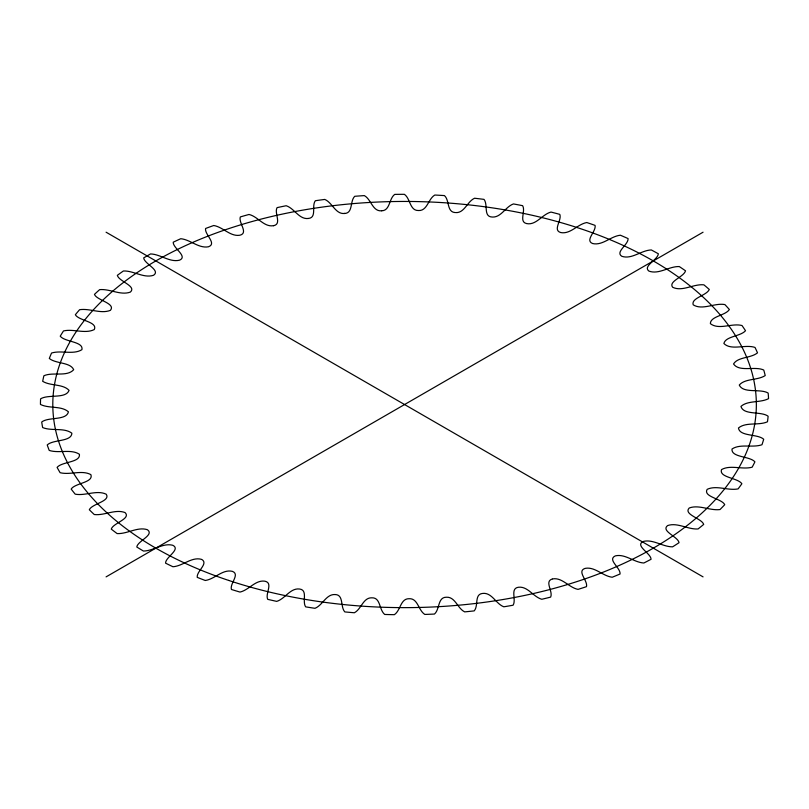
<?xml version="1.0" encoding="UTF-8"?>
<svg xmlns="http://www.w3.org/2000/svg" width="809" height="809" viewBox="0 0 809 809"><rect width="100%" height="100%" fill="white"/><g stroke="black" fill="none" stroke-linecap="round" stroke-linejoin="round"><path stroke-width="1.21" d="M201.492 559.343C191.612 556.562 182.773 566.128 172.944 566.745A364.121 210.229 0 0 1 165.572 563.145C165.39 557.179 181.135 549.442 172.833 545.296C162.973 542.617 153.437 550.949 143.446 551.05A364.121 210.229 0 0 1 136.802 547.005C137.49 541.009 154.762 534.971 147.42 529.723C137.591 526.447 127.276 534.142 117.113 533.576A364.121 210.229 0 0 1 111.288 529.126C112.947 523.069 131.422 518.771 125.071 512.582C115.374 508.81 104.472 515.737 94.269 514.534A364.121 210.229 0 0 1 89.324 509.751C91.943 503.704 110.894 501.297 106.232 494.228C96.858 489.678 85.309 496.089 75.197 494.168A364.121 210.229 0 0 1 71.192 489.081C74.752 483.074 93.895 482.68 90.871 474.62C81.851 469.716 70.019 475.227 60.119 472.699A364.121 210.229 0 0 1 57.105 467.4C61.848 461.514 80.617 462.728 79.424 454.274C71 448.732 58.764 453.606 49.218 450.411A364.121 210.229 0 0 1 47.235 444.95C53.03 439.287 71.516 442.027 71.88 433.199C64.032 427.324 51.725 431.318 42.644 427.557A364.121 210.229 0 0 1 41.704 422.005C48.469 416.675 66.399 420.791 68.421 411.832C61.373 405.531 48.944 408.757 40.45 404.439A364.121 210.229 0 0 1 40.581 398.857C48.237 394.013 65.691 399.15 69.068 390.383C62.95 383.709 50.461 386.156 42.685 381.312A364.121 210.229 0 0 1 43.878 375.77C52.919 371.695 66.925 377.216 73.68 369.703C70.413 362.068 55.882 363.929 49.309 358.468A364.121 210.229 0 0 1 51.543 353.037C61.191 350.004 73.326 355.05 81.921 349.66C83.752 341.428 64.75 342.086 60.24 336.18A364.121 210.229 0 0 1 63.506 330.932C73.467 328.616 85.107 334.157 94.289 329.556C98.051 321.658 78.574 320.738 75.358 314.721A364.121 210.229 0 0 1 79.595 309.716C89.728 308.118 100.822 314.175 110.398 310.353C116.193 303.365 96.595 300.321 94.471 294.365A364.121 210.229 0 0 1 99.638 289.652C109.832 288.621 120.592 295.71 130.33 292.1C137.024 286.143 118.771 281.411 117.345 275.333A364.121 210.229 0 0 1 123.383 270.985C133.536 270.55 143.719 278.539 153.568 275.272C161.001 270.246 144.164 263.876 143.709 257.879A364.121 210.229 0 0 1 150.535 253.935C160.475 254.198 169.789 262.692 179.638 260.154C188.143 256.281 172.823 248.161 173.237 242.194A364.121 210.229 0 0 1 180.781 238.716C190.378 239.626 198.701 248.636 208.429 246.785C217.318 243.661 204.455 234.519 205.567 228.492A364.121 210.229 0 0 1 213.738 225.509C222.96 226.985 230.282 236.835 239.868 235.227C248.838 233.053 238.24 222.768 240.324 216.923A364.121 210.229 0 0 1 249.01 214.466C257.929 216.468 264.23 227.733 273.917 225.6M106.08 576.878L703.061 232.203M552.486 578.941C562.113 577.06 568.949 587.658 578.041 589.377A364.121 210.229 0 0 0 586.474 586.656C588.082 580.619 576.402 571.174 585.089 568.393C594.807 566.401 602.725 576.079 612.201 577.242A364.121 210.229 0 0 0 620.068 573.996C620.675 567.675 606.972 559.767 615.295 555.894C625.124 553.508 634.034 562.447 643.853 563.003A364.121 210.229 0 0 0 651.053 559.282C651.023 553.326 634.721 545.853 643.013 541.514C652.873 538.814 662.561 546.874 672.592 546.844A364.121 210.229 0 0 0 679.034 542.687C678.124 536.68 660.538 531.109 667.597 525.577C677.406 522.149 687.893 529.683 698.076 528.955A364.121 210.229 0 0 0 703.688 524.414C702.01 518.478 682.917 514.484 689.248 507.991C698.925 504.351 709.827 510.853 720 509.559A364.121 210.229 0 0 0 724.722 504.695C722.002 498.678 702.738 496.817 707.177 489.334C716.531 484.915 728.029 490.901 738.101 488.889A364.121 210.229 0 0 0 741.863 483.752C737.96 477.765 718.857 477.704 721.497 469.604C730.385 464.538 742.328 469.887 752.148 467.197A364.121 210.229 0 0 0 754.908 461.848C749.953 456.003 731.053 457.611 732.003 449.015C740.326 443.463 752.532 448.055 761.977 444.738A364.121 210.229 0 0 0 763.696 439.247C757.588 433.695 739.679 436.729 738.465 428.012C745.898 421.722 758.569 425.797 767.468 421.792A364.121 210.229 0 0 0 768.125 416.231C761.067 410.952 743.592 415.533 740.953 406.421C747.87 400.121 760.197 403.064 768.55 398.645A364.121 210.229 0 0 0 768.156 393.063C760.248 388.31 743.289 393.841 739.274 385.044C745.099 378.268 757.639 380.543 765.213 375.558A364.121 210.229 0 0 0 763.757 370.047C754.999 365.84 739.365 372.362 733.541 363.969C737.919 356.718 750.894 358.347 757.507 352.835A364.121 210.229 0 0 0 755.009 347.445C745.402 344.068 731.194 350.853 723.883 343.501C725.531 336.17 740.417 336.544 745.514 330.729A364.121 210.229 0 0 0 741.995 325.531C731.923 322.842 718.877 330.335 710.353 323.64C710.373 316.228 725.43 315.641 729.374 309.523A364.121 210.229 0 0 0 724.894 304.578C714.6 302.657 702.384 310.636 693.192 304.821C690.896 297.965 706.641 295.629 709.301 289.47A364.121 210.229 0 0 0 703.901 284.839C693.566 283.706 682.28 292.049 672.623 287.246C668.092 281.34 683.979 276.921 685.526 270.813A364.121 210.229 0 0 0 679.277 266.555C669.053 266.201 658.738 274.858 648.869 271.066C642.508 266.1 657.859 259.861 658.344 253.783A364.121 210.229 0 0 0 651.326 249.951C641.264 250.234 631.738 259.74 621.787 256.281C614.971 251.983 628.573 244.611 628.077 238.584A364.121 210.229 0 0 0 620.372 235.217C610.724 236.228 602.392 245.926 592.572 243.519C584.634 240.344 596.344 231.526 595.09 225.387A364.121 210.229 0 0 0 586.788 222.536C577.606 224.174 570.476 234.388 560.849 232.588C552.325 230.252 562.124 220.22 559.798 214.375A364.121 210.229 0 0 0 551.01 212.069C542.232 214.264 536.246 225.549 526.639 223.587C518.609 221.797 525.931 211.2 522.624 205.678A364.121 210.229 0 0 0 513.442 203.939C505.473 206.72 501.145 217.712 492.145 217.045C483.125 216.65 488.282 204.717 484.015 199.378A364.121 210.229 0 0 0 474.559 198.235C467.117 201.633 464.528 213.151 455.669 212.605M552.102 579.052C544.265 581.54 553.245 591.308 550.666 597.103A364.121 210.229 0 0 1 541.767 599.277C533.323 596.88 527.883 586.252 518.66 587.223C509.721 588.234 516.577 599.702 513.088 605.213A364.121 210.229 0 0 1 503.825 606.801C495.937 603.898 491.963 592.441 482.852 593.401M273.523 225.701C282.169 224.144 273.968 213.141 277.072 207.63A364.121 210.229 0 0 1 286.164 205.739C294.375 208.328 299.067 219.583 308.29 218.481M308.391 218.46C317.168 217.672 311.303 205.901 315.368 200.723A364.121 210.229 0 0 1 324.763 199.429C332.418 202.584 335.573 214.729 344.856 213.434M482.437 593.452C474.165 594.362 478.706 605.83 474.195 610.886A364.121 210.229 0 0 1 464.69 611.877C457.5 608.449 455.255 596.658 446.386 597.224C437.558 597.163 439.924 609.349 434.453 614.051A364.121 210.229 0 0 1 424.816 614.436C418.263 610.34 417.94 598.073 408.99 598.711C400.404 598.62 400.637 610.532 394.357 614.678A364.121 210.229 0 0 1 384.7 614.456C378.895 609.612 380.746 597.457 371.867 597.811C363.11 597.477 361.441 609.096 354.372 612.757A364.121 210.229 0 0 1 344.826 611.917C340.134 606.892 344.017 594.625 335.027 594.534C326.169 594.049 322.649 605.274 315.004 608.307A364.121 210.229 0 0 1 305.671 606.861C301.909 601.491 308.209 589.983 299.451 589.003C290.209 587.9 285.061 598.862 276.718 601.38A364.121 210.229 0 0 1 267.718 599.348C264.947 593.624 273.594 582.955 264.846 581.186C255.371 579.76 248.889 590.115 239.99 592.067A364.121 210.229 0 0 1 231.435 589.478C229.574 583.501 240.334 574.339 232.395 571.356C222.596 568.939 214.749 579.183 205.264 580.478A364.121 210.229 0 0 1 197.244 577.363C196.415 571.184 208.661 563.772 201.916 559.525M344.432 213.485C353.27 213.323 349.761 201.067 354.747 196.294A364.121 210.229 0 0 1 364.333 195.606C371.23 199.297 372.534 211.695 381.626 210.805M381.737 210.795C390.211 210.613 388.907 198.609 394.721 194.393A364.121 210.229 0 0 1 404.389 194.322C410.446 198.468 409.688 210.775 418.475 210.522C427.374 211.098 428.153 198.832 434.827 195.04A364.121 210.229 0 0 1 444.444 195.586C449.632 200.136 446.679 211.998 455.042 212.555M106.08 232.203L703.061 576.878M228.684 580.427A351.784 203.099 0 0 0 756.354 404.54A351.784 203.099 0 0 0 228.684 228.654A351.784 203.099 0 0 0 228.684 580.427"/></g></svg>
